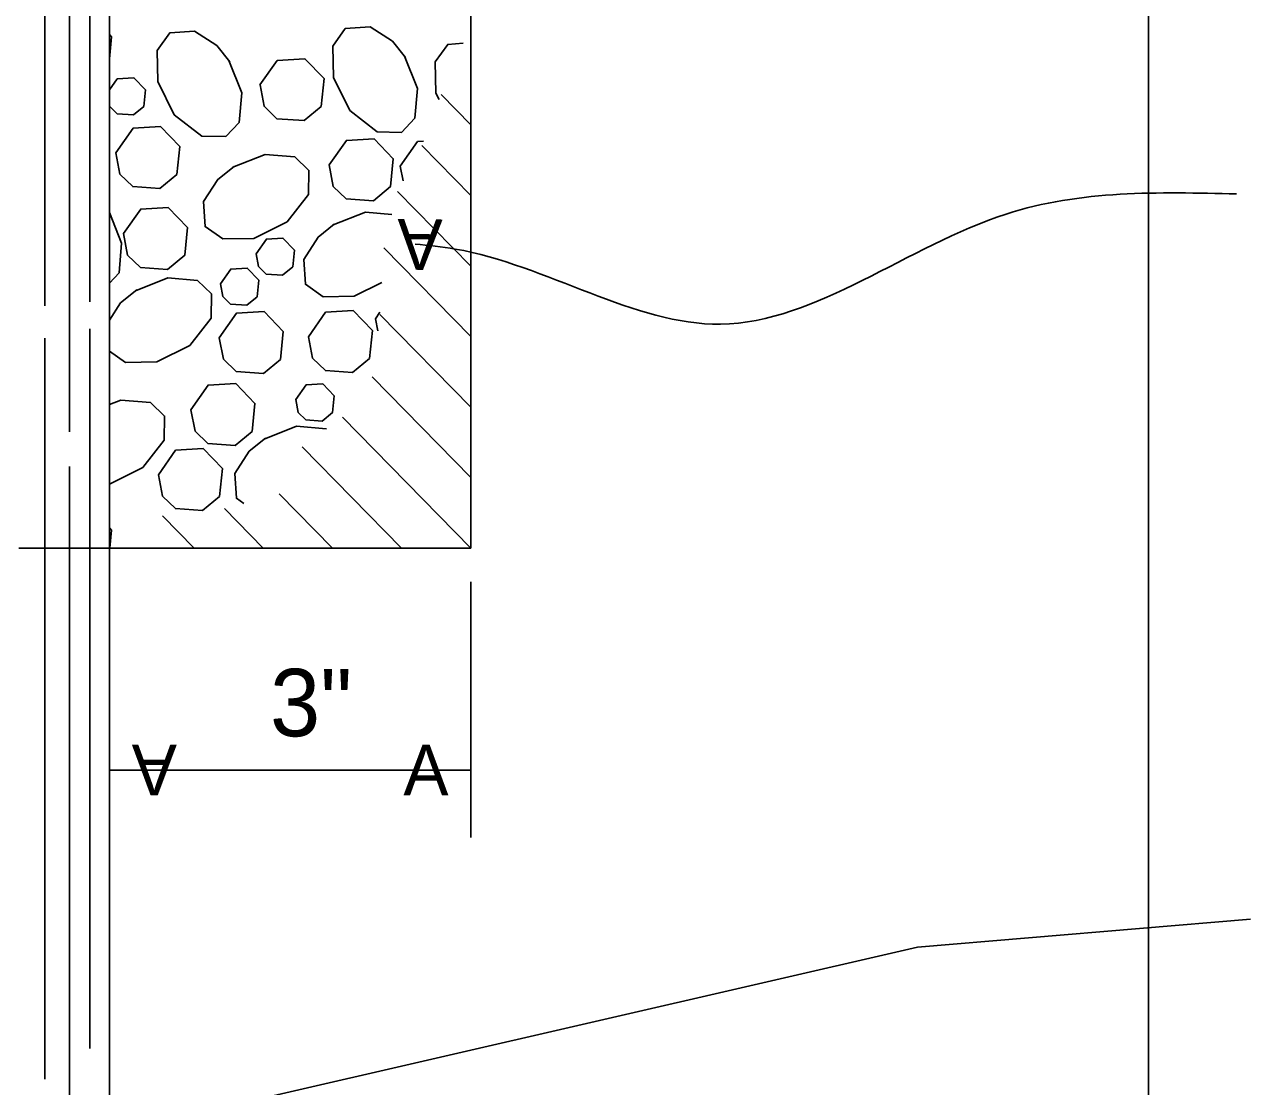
# Model space of a CAD drawing. Extents: x 1007 to 1035.5, y 1000.5 to 1021.5.
# Drawn here: x 1012.971 to 1015.515, y 1004.756 to 1006.96 of the extents above; entities that cross this region are included whole.
import ezdxf

# ---------------------------------------------------------------- set-up
doc = ezdxf.new("R2010")
doc.units = 0
doc.layers.add('Level 1', color=7, linetype='Continuous')

msp = doc.modelspace()

# ---------------------------------------------------------------- linework, layer by layer
at = {"layer": 'Level 1'}
for p, q in [((1015.3033, 1008.6236), (1015.3033, 1002.6236)), ((1013.1472, 1003.2173), (1013.1472, 1008.4984)), ((1013.013, 1006.3766), (1013.013, 1007.8917)), ((1013.1063, 1006.3845), (1013.1063, 1007.9035)), ((1013.0646, 1006.1146), (1013.0646, 1007.8678)), ((1013.8972, 1005.8734), (1013.8972, 1007.1236)), ((1013.8972, 1006.7517), (1013.8353, 1006.8148)), ((1013.8972, 1006.6053), (1013.7955, 1006.7088)), ((1013.8972, 1006.4588), (1013.7452, 1006.6138)), ((1013.8972, 1006.3125), (1013.7164, 1006.4968)), ((1013.8972, 1006.1661), (1013.7083, 1006.3586)), ((1013.013, 1004.7712), (1013.013, 1006.3091)), ((1013.1063, 1004.8347), (1013.1063, 1006.3289)), ((1013.8972, 1006.0198), (1013.6922, 1006.2288)), ((1013.8972, 1005.8734), (1013.6308, 1006.145)), ((1013.7535, 1005.8734), (1013.5471, 1006.0838)), ((1013.0646, 1004.6323), (1013.0646, 1006.0432)), ((1013.6099, 1005.8734), (1013.4997, 1005.9858)), ((1013.4663, 1005.8734), (1013.3858, 1005.9554)), ((1013.3228, 1005.8734), (1013.2572, 1005.9403)), ((1013.1472, 1005.8734), (1012.9594, 1005.8734)), ((1013.1472, 1005.8734), (1013.8972, 1005.8734)), ((1013.8972, 1005.8034), (1013.8972, 1005.2729)), ((1013.8972, 1005.4129), (1013.1472, 1005.4129))]:
    msp.add_line(p, q, dxfattribs=at)
for points in [[(1013.3953, 1006.8857), (1013.4218, 1006.8186), (1013.4165, 1006.757), (1013.3887, 1006.7277), (1013.3387, 1006.7287), (1013.2818, 1006.7731), (1013.2475, 1006.8418), (1013.2463, 1006.9065), (1013.2723, 1006.9429), (1013.3238, 1006.9464), (1013.3699, 1006.9168), (1013.3969, 1006.883)], [(1013.7596, 1006.8943), (1013.7863, 1006.8273), (1013.7809, 1006.7657), (1013.7531, 1006.7364), (1013.7031, 1006.7373), (1013.6463, 1006.7818), (1013.6119, 1006.8504), (1013.6108, 1006.9152), (1013.6367, 1006.9517), (1013.6883, 1006.9551), (1013.7343, 1006.9255), (1013.7613, 1006.8917)], [(1013.1472, 1006.9394), (1013.1518, 1006.9347), (1013.1472, 1006.8887)], [(1013.8313, 1006.8043), (1013.8245, 1006.8179), (1013.8233, 1006.8827), (1013.8493, 1006.9191), (1013.8809, 1006.9212)], [(1013.4596, 1006.8349), (1013.4955, 1006.8859), (1013.5528, 1006.8893), (1013.5925, 1006.8479), (1013.5868, 1006.7902), (1013.5514, 1006.7608), (1013.4948, 1006.7648), (1013.4683, 1006.7906), (1013.4597, 1006.8349)], [(1013.1472, 1006.8245), (1013.1635, 1006.8478), (1013.1979, 1006.8498), (1013.2218, 1006.825), (1013.2183, 1006.7903), (1013.1971, 1006.7727), (1013.1632, 1006.7751), (1013.1473, 1006.7906), (1013.1472, 1006.791)], [(1013.1603, 1006.6939), (1013.1962, 1006.7449), (1013.2534, 1006.7483), (1013.2932, 1006.7069), (1013.2874, 1006.6492), (1013.2521, 1006.6198), (1013.1955, 1006.6238), (1013.1689, 1006.6496), (1013.1603, 1006.6939)], [(1013.6031, 1006.6687), (1013.639, 1006.7197), (1013.6963, 1006.7229), (1013.736, 1006.6817), (1013.7303, 1006.6238), (1013.6949, 1006.5944), (1013.6383, 1006.5985), (1013.6118, 1006.6243), (1013.6032, 1006.6687)], [(1013.7506, 1006.6665), (1013.7865, 1006.7175), (1013.799, 1006.7183)], [(1013.4031, 1006.664), (1013.4702, 1006.6906), (1013.5318, 1006.6853), (1013.5611, 1006.6574), (1013.5602, 1006.6074), (1013.5158, 1006.5506), (1013.447, 1006.5163), (1013.3823, 1006.5152), (1013.3458, 1006.541), (1013.3424, 1006.5926), (1013.372, 1006.6388), (1013.4058, 1006.6658)], [(1013.7567, 1006.6355), (1013.7507, 1006.6665)], [(1013.1472, 1006.5711), (1013.1475, 1006.5707)], [(1013.1472, 1006.5698), (1013.1723, 1006.5063), (1013.1671, 1006.4447), (1013.1472, 1006.4237)], [(1013.1763, 1006.5262), (1013.2121, 1006.5772), (1013.2693, 1006.5804), (1013.3092, 1006.5392), (1013.3034, 1006.4813), (1013.268, 1006.4519), (1013.2115, 1006.456), (1013.1849, 1006.4818), (1013.1763, 1006.5262)], [(1013.6113, 1006.5442), (1013.6783, 1006.5708), (1013.7334, 1006.566)], [(1013.7123, 1006.4249), (1013.6552, 1006.3964), (1013.5904, 1006.3953), (1013.5539, 1006.4213), (1013.5505, 1006.4728), (1013.5801, 1006.5189), (1013.6139, 1006.5459)], [(1013.4514, 1006.4843), (1013.4729, 1006.5149), (1013.5073, 1006.5168), (1013.5312, 1006.4921), (1013.5277, 1006.4574), (1013.5065, 1006.4398), (1013.4725, 1006.4423), (1013.4566, 1006.4577), (1013.4514, 1006.4843)], [(1013.2013, 1006.4076), (1013.2684, 1006.4342), (1013.33, 1006.4288), (1013.3593, 1006.401), (1013.3583, 1006.351), (1013.3139, 1006.2942), (1013.2453, 1006.2598), (1013.1805, 1006.2587), (1013.1472, 1006.2824)], [(1013.3774, 1006.4221), (1013.3989, 1006.4527), (1013.4333, 1006.4547), (1013.4572, 1006.4299), (1013.4537, 1006.3952), (1013.4325, 1006.3776), (1013.3986, 1006.38), (1013.3826, 1006.3955), (1013.3774, 1006.4221)], [(1013.1472, 1006.3464), (1013.1702, 1006.3823), (1013.204, 1006.4093)], [(1013.375, 1006.31), (1013.4109, 1006.361), (1013.4682, 1006.3643), (1013.5079, 1006.323), (1013.5022, 1006.2652), (1013.4668, 1006.2358), (1013.4103, 1006.2398), (1013.3837, 1006.2657), (1013.3751, 1006.31)], [(1013.56, 1006.3121), (1013.5958, 1006.3631), (1013.6531, 1006.3664), (1013.6929, 1006.3251), (1013.6872, 1006.2673), (1013.6518, 1006.2379), (1013.5953, 1006.242), (1013.5687, 1006.2678), (1013.5601, 1006.3121)], [(1013.6991, 1006.3495), (1013.7086, 1006.363)], [(1013.7041, 1006.3242), (1013.6991, 1006.3495)], [(1013.3163, 1006.1607), (1013.3521, 1006.2117), (1013.4093, 1006.2149), (1013.4491, 1006.1737), (1013.4433, 1006.1158), (1013.408, 1006.0864), (1013.3515, 1006.0905), (1013.3249, 1006.1163), (1013.3163, 1006.1607)], [(1013.5338, 1006.1816), (1013.5553, 1006.2123), (1013.5897, 1006.2142), (1013.6135, 1006.1894), (1013.6101, 1006.1548), (1013.5888, 1006.1371), (1013.5549, 1006.1396), (1013.539, 1006.155), (1013.5338, 1006.1816)], [(1013.1472, 1006.1713), (1013.1708, 1006.1807), (1013.2325, 1006.1754), (1013.2618, 1006.1476), (1013.2608, 1006.0976), (1013.2164, 1006.0408), (1013.1477, 1006.0064), (1013.1472, 1006.0064)], [(1013.4682, 1006.0999), (1013.5353, 1006.1265), (1013.5968, 1006.1212), (1013.5974, 1006.1206)], [(1013.2488, 1006.0258), (1013.2846, 1006.0768), (1013.3418, 1006.08), (1013.3817, 1006.0388), (1013.3759, 1005.9809), (1013.3405, 1005.9515), (1013.284, 1005.9556), (1013.2574, 1005.9814), (1013.2488, 1006.0258)], [(1013.4261, 1005.9662), (1013.4109, 1005.9769), (1013.4075, 1006.0285), (1013.437, 1006.0746), (1013.4709, 1006.1016)], [(1013.1472, 1005.9155), (1013.1518, 1005.9108), (1013.1481, 1005.874)], [(1013.1472, 1004.6584), (1014.8243, 1005.045), (1015.5149, 1005.1035)]]:
    msp.add_lwpolyline(points, dxfattribs=at)
msp.add_spline([(1013.7814, 1006.5046), (1013.8646, 1006.4942), (1014.4155, 1006.3382), (1015.008, 1006.5669), (1015.4862, 1006.6085)], degree=3, dxfattribs=at)

# ---------------------------------------------------------------- texts
for rotation, p in [(179.3691, (1013.8388, 1006.5555)), (180, (1013.2872, 1005.4654))]:
    msp.add_text('A', height=0.105, rotation=rotation, dxfattribs=at).set_placement(p)
for s, height, p in [('3"', 0.14, (1013.4805, 1005.4829)), ('A', 0.105, (1013.7572, 1005.3604))]:
    msp.add_text(s, height=height, dxfattribs=at).set_placement(p)

doc.saveas('drawing.dxf')
